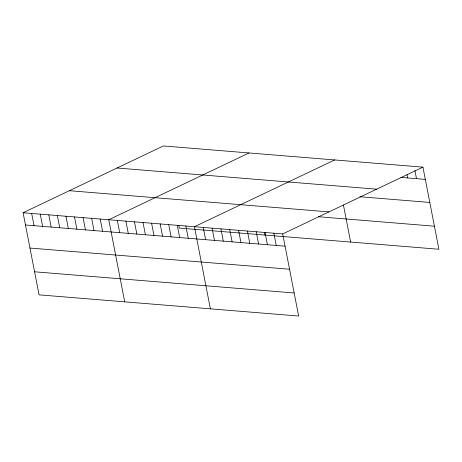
<?xml version="1.0" encoding="UTF-8"?>
<svg xmlns="http://www.w3.org/2000/svg" width="462" height="462" viewBox="0 0 462 462"><rect width="100%" height="100%" fill="white"/><g stroke="black" fill="none" stroke-linecap="round" stroke-linejoin="round"><path stroke-width="0.69" d="M23.1 212.745L282.686 233.928L298.648 316.037L39.062 294.854L23.1 212.745L163.352 145.963L422.938 167.146L438.9 249.255L179.314 228.072L178.782 225.364M249.012 152.957L108.766 219.733L124.723 301.842M334.679 159.944L194.427 226.727L210.389 308.83M282.686 233.928L422.938 167.146M400.877 177.391L425.317 179.389M117.071 168.001L376.657 189.183M359.869 196.737L429.799 202.443M69.381 190.708L328.973 211.891M318.318 216.724L434.419 226.201M25.479 224.982L285.066 246.165M29.961 248.042L289.553 269.225M34.581 271.795L294.167 292.977M414.905 170.507L416.493 178.667M407.005 174.549L407.669 177.945M343.439 205.024L350.641 242.053M273.862 233.206L276.241 245.443M265.038 232.484L267.417 244.727M264.449 232.351L264.974 235.066M256.214 231.762L258.593 244.005M247.384 231.046L249.763 243.283M238.559 230.324L240.939 242.562M229.735 229.602L232.115 241.845M220.905 228.886L223.285 241.124M212.081 228.164L214.46 240.402M203.257 227.443L205.636 239.686M185.863 226.022L188.242 238.265M177.298 225.323L179.678 237.566M168.728 224.624L171.107 236.867M160.164 223.926L162.543 236.169M151.594 223.227L153.973 235.47M143.029 222.528L145.409 234.771M134.465 221.829L136.844 234.072M125.895 221.131L128.274 233.374M117.331 220.432L119.71 232.675M100.196 219.034L102.576 231.271M91.632 218.335L94.011 230.573M83.068 217.637L85.447 229.874M74.498 216.938L76.877 229.175M65.933 216.239L68.312 228.476M57.363 215.54L59.742 227.778M48.799 214.842L51.178 227.079M40.234 214.143L42.614 226.38M31.664 213.444L34.044 225.681"/></g></svg>
